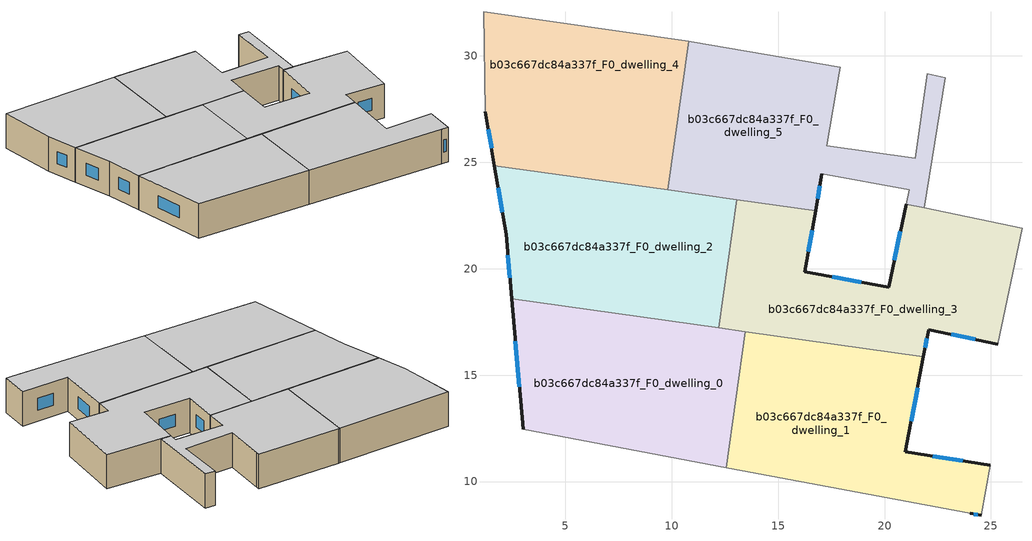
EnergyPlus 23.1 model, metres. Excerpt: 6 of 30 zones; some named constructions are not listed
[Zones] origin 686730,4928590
b03c667dc84a337f_F0_dwelling_0
 floor ground (EU_floor_Construction): 13.46,17.04 12.56,10.66 3.02,12.46 2.48,18.59 z0
 wall outside (EU_wall_Construction): 2.48,18.59 3.02,12.46 z0:3
 wall to b03c667dc84a337f_F0_dwelling_1 (EU_wall_Construction): 12.56,10.66 13.46,17.04 z0:3
 wall adiabatic (EU_wall_Construction): 3.02,12.46 12.56,10.66 z0:3
 wall to b03c667dc84a337f_F0_dwelling_2 (EU_wall_Construction): 12.21,17.22 2.48,18.59 z0:3
 wall to b03c667dc84a337f_F0_dwelling_3 (EU_wall_Construction): 13.46,17.04 12.21,17.22 z0:3
 window (EU_Window_Construction): 2.66,16.6 2.85,14.44 z0.97:2.03
 ceiling to b03c667dc84a337f_F1_dwelling_0 (EU_floor_Construction): 12.56,10.66 13.46,17.04 2.48,18.59 3.02,12.46 z3
b03c667dc84a337f_F0_dwelling_1
 floor ground (EU_floor_Construction): 21.83,15.87 20.98,11.39 24.96,10.78 24.55,8.41 24.02,8.5 12.56,10.66 13.46,17.04 z0
 wall outside (EU_wall_Construction): 24.96,10.78 20.98,11.39 21.83,15.87 / 24.02,8.5 24.55,8.41 z0:3
 wall adiabatic (EU_wall_Construction): 12.56,10.66 24.02,8.5 / 24.55,8.41 24.96,10.78 z0:3
 wall to b03c667dc84a337f_F0_dwelling_3 (EU_wall_Construction): 21.83,15.87 13.46,17.04 z0:3
 window (EU_Window_Construction): 21.25,12.84 21.55,14.42 / 23.67,10.98 22.27,11.19 / 24.19,8.47 24.38,8.44 z0.97:2.03
 ceiling to b03c667dc84a337f_F1_dwelling_1 (EU_floor_Construction): 24.55,8.41 24.96,10.78 20.98,11.39 21.83,15.87 13.46,17.04 12.56,10.66 24.02,8.5 z3
b03c667dc84a337f_F0_dwelling_2
 floor ground (EU_floor_Construction): 13.05,23.25 12.21,17.22 2.48,18.59 2.22,21.62 1.67,24.85 z0
 wall outside (EU_wall_Construction): 1.67,24.85 2.22,21.62 2.48,18.59 z0:3
 wall to b03c667dc84a337f_F0_dwelling_3 (EU_wall_Construction): 12.21,17.22 13.05,23.25 z0:3
 wall to b03c667dc84a337f_F0_dwelling_4 (EU_wall_Construction): 9.82,23.7 1.67,24.85 z0:3
 wall to b03c667dc84a337f_F0_dwelling_5 (EU_wall_Construction): 13.05,23.25 9.82,23.7 z0:3
 window (EU_Window_Construction): 2.31,20.63 2.4,19.57 / 1.85,23.8 2.04,22.66 z0.97:2.03
 ceiling to b03c667dc84a337f_F1_dwelling_2 (EU_floor_Construction): 12.21,17.22 13.05,23.25 1.67,24.85 2.22,21.62 2.48,18.59 z3
b03c667dc84a337f_F0_dwelling_3
 floor ground (EU_floor_Construction): 26.46,21.89 25.33,16.46 22.07,17.13 21.83,15.87 12.21,17.22 13.05,23.25 16.76,22.73 16.26,19.86 20.19,19.13 21.02,23.03 z0
 wall outside (EU_wall_Construction): 21.02,23.03 20.19,19.13 16.26,19.86 16.76,22.73 / 21.83,15.87 22.07,17.13 25.33,16.46 z0:3
 wall adiabatic (EU_wall_Construction): 25.33,16.46 26.46,21.89 21.86,22.85 21.02,23.03 z0:3
 wall to b03c667dc84a337f_F0_dwelling_5 (EU_wall_Construction): 16.76,22.73 13.05,23.25 z0:3
 window (EU_Window_Construction): 16.42,20.79 16.6,21.8 / 18.92,19.37 17.53,19.62 / 20.75,21.77 20.46,20.4 / 23.13,16.91 24.27,16.68 / 21.91,16.28 21.99,16.72 z0.97:2.03
 ceiling to b03c667dc84a337f_F1_dwelling_3 (EU_floor_Construction): 25.33,16.46 26.46,21.89 21.86,22.85 21.02,23.03 20.19,19.13 16.26,19.86 16.76,22.73 13.05,23.25 12.21,17.22 21.83,15.87 22.07,17.13 z3
b03c667dc84a337f_F0_dwelling_4
 floor ground (EU_floor_Construction): 10.81,30.69 9.82,23.7 1.67,24.85 1.25,27.38 1.16,32.08 z0
 wall outside (EU_wall_Construction): 1.25,27.38 1.67,24.85 z0:3
 wall adiabatic (EU_wall_Construction): 10.81,30.69 1.16,32.08 1.25,27.38 z0:3
 wall to b03c667dc84a337f_F0_dwelling_5 (EU_wall_Construction): 9.82,23.7 10.81,30.69 z0:3
 window (EU_Window_Construction): 1.39,26.56 1.54,25.67 z0.97:2.03
 ceiling to b03c667dc84a337f_F1_dwelling_4 (EU_floor_Construction): 9.82,23.7 10.81,30.69 1.16,32.08 1.25,27.38 1.67,24.85 z3
b03c667dc84a337f_F0_dwelling_5
 floor ground (EU_floor_Construction): 22.85,28.98 21.86,22.86 21.02,23.03 21.16,23.7 17.06,24.46 16.76,22.73 9.82,23.7 10.81,30.69 10.92,30.67 17.92,29.47 17.88,29.21 17.29,25.79 21.44,25.19 22.01,29.15 z0
 wall outside (EU_wall_Construction): 16.76,22.73 17.06,24.46 z0:3
 wall adiabatic (EU_wall_Construction): 17.06,24.46 21.16,23.7 21.02,23.03 21.86,22.86 22.85,28.98 22.01,29.15 21.44,25.19 17.29,25.79 17.88,29.21 17.92,29.47 10.92,30.67 10.81,30.69 z0:3
 window (EU_Window_Construction): 16.86,23.29 16.96,23.9 z0.97:2.03
 ceiling to b03c667dc84a337f_F1_dwelling_5 (EU_floor_Construction): 21.86,22.86 22.85,28.98 22.01,29.15 21.44,25.19 17.29,25.79 17.88,29.21 17.92,29.47 10.92,30.67 10.81,30.69 9.82,23.7 16.76,22.73 17.06,24.46 21.16,23.7 21.02,23.03 z3
[HVACTEMPLATE:THERMOSTAT] Constant Heating Setpoint=20; Constant Cooling Setpoint=50
EU_HeatOnly_b03c667dc84a337f_F0_dwelling_0; EU_HeatOnly_b03c667dc84a337f_F0_dwelling_1; EU_HeatOnly_b03c667dc84a337f_F0_dwelling_2; EU_HeatOnly_b03c667dc84a337f_F0_dwelling_3; EU_HeatOnly_b03c667dc84a337f_F0_dwelling_4; EU_HeatOnly_b03c667dc84a337f_F0_dwelling_5; EU_HeatOnly_b03c667dc84a337f_F1_dwelling_0; EU_HeatOnly_b03c667dc84a337f_F1_dwelling_1; EU_HeatOnly_b03c667dc84a337f_F1_dwelling_2; EU_HeatOnly_b03c667dc84a337f_F1_dwelling_3; EU_HeatOnly_b03c667dc84a337f_F1_dwelling_4; EU_HeatOnly_b03c667dc84a337f_F1_dwelling_5; EU_HeatOnly_b03c667dc84a337f_F2_dwelling_0; EU_HeatOnly_b03c667dc84a337f_F2_dwelling_1; EU_HeatOnly_b03c667dc84a337f_F2_dwelling_2; EU_HeatOnly_b03c667dc84a337f_F2_dwelling_3; EU_HeatOnly_b03c667dc84a337f_F2_dwelling_4; EU_HeatOnly_b03c667dc84a337f_F2_dwelling_5; EU_HeatOnly_b03c667dc84a337f_F3_dwelling_0; EU_HeatOnly_b03c667dc84a337f_F3_dwelling_1; EU_HeatOnly_b03c667dc84a337f_F3_dwelling_2; EU_HeatOnly_b03c667dc84a337f_F3_dwelling_3; EU_HeatOnly_b03c667dc84a337f_F3_dwelling_4; EU_HeatOnly_b03c667dc84a337f_F3_dwelling_5; EU_HeatOnly_b03c667dc84a337f_F4_dwelling_0; EU_HeatOnly_b03c667dc84a337f_F4_dwelling_1; EU_HeatOnly_b03c667dc84a337f_F4_dwelling_2; EU_HeatOnly_b03c667dc84a337f_F4_dwelling_3; EU_HeatOnly_b03c667dc84a337f_F4_dwelling_4; EU_HeatOnly_b03c667dc84a337f_F4_dwelling_5
[SCHEDULE:CONSTANT]
Name | Hourly Value
EU_AlwaysOn | 1
EU_CoolingOff | 0
[SCHEDULE:FILE] Column Number=1; Rows to Skip at Top=0; Number of Hours of Data=8760; Column Separator=Comma; Interpolate to Timestep=No; Minutes per Item=60; Adjust Schedule for Daylight Savings=Yes
Name | File
EU_Step8_GainSchedule_b03c667dc84a337f_F2_dwelling_4_f000 | ../../schedules/b03c667dc84a337f/b03c667dc84a337f_F2_dwelling_4_f000_gain.csv
EU_Step8_GainSchedule_b03c667dc84a337f_F2_dwelling_5_f000 | ../../schedules/b03c667dc84a337f/b03c667dc84a337f_F2_dwelling_5_f000_gain.csv
EU_Step8_GainSchedule_b03c667dc84a337f_F3_dwelling_0_f000 | ../../schedules/b03c667dc84a337f/b03c667dc84a337f_F3_dwelling_0_f000_gain.csv
EU_Step8_GainSchedule_b03c667dc84a337f_F3_dwelling_1_f000 | ../../schedules/b03c667dc84a337f/b03c667dc84a337f_F3_dwelling_1_f000_gain.csv
EU_Step8_GainSchedule_b03c667dc84a337f_F3_dwelling_2_f000 | ../../schedules/b03c667dc84a337f/b03c667dc84a337f_F3_dwelling_2_f000_gain.csv
EU_Step8_GainSchedule_b03c667dc84a337f_F3_dwelling_3_f000 | ../../schedules/b03c667dc84a337f/b03c667dc84a337f_F3_dwelling_3_f000_gain.csv
EU_Step8_GainSchedule_b03c667dc84a337f_F3_dwelling_4_f000 | ../../schedules/b03c667dc84a337f/b03c667dc84a337f_F3_dwelling_4_f000_gain.csv
EU_Step8_GainSchedule_b03c667dc84a337f_F3_dwelling_5_f000 | ../../schedules/b03c667dc84a337f/b03c667dc84a337f_F3_dwelling_5_f000_gain.csv
EU_Step8_GainSchedule_b03c667dc84a337f_F4_dwelling_0_f000 | ../../schedules/b03c667dc84a337f/b03c667dc84a337f_F4_dwelling_0_f000_gain.csv
EU_Step8_GainSchedule_b03c667dc84a337f_F4_dwelling_1_f000 | ../../schedules/b03c667dc84a337f/b03c667dc84a337f_F4_dwelling_1_f000_gain.csv
EU_Step8_GainSchedule_b03c667dc84a337f_F4_dwelling_2_f000 | ../../schedules/b03c667dc84a337f/b03c667dc84a337f_F4_dwelling_2_f000_gain.csv
EU_Step8_GainSchedule_b03c667dc84a337f_F4_dwelling_3_f000 | ../../schedules/b03c667dc84a337f/b03c667dc84a337f_F4_dwelling_3_f000_gain.csv
EU_Step8_GainSchedule_b03c667dc84a337f_F4_dwelling_4_f000 | ../../schedules/b03c667dc84a337f/b03c667dc84a337f_F4_dwelling_4_f000_gain.csv
EU_Step8_GainSchedule_b03c667dc84a337f_F4_dwelling_5_f000 | ../../schedules/b03c667dc84a337f/b03c667dc84a337f_F4_dwelling_5_f000_gain.csv
